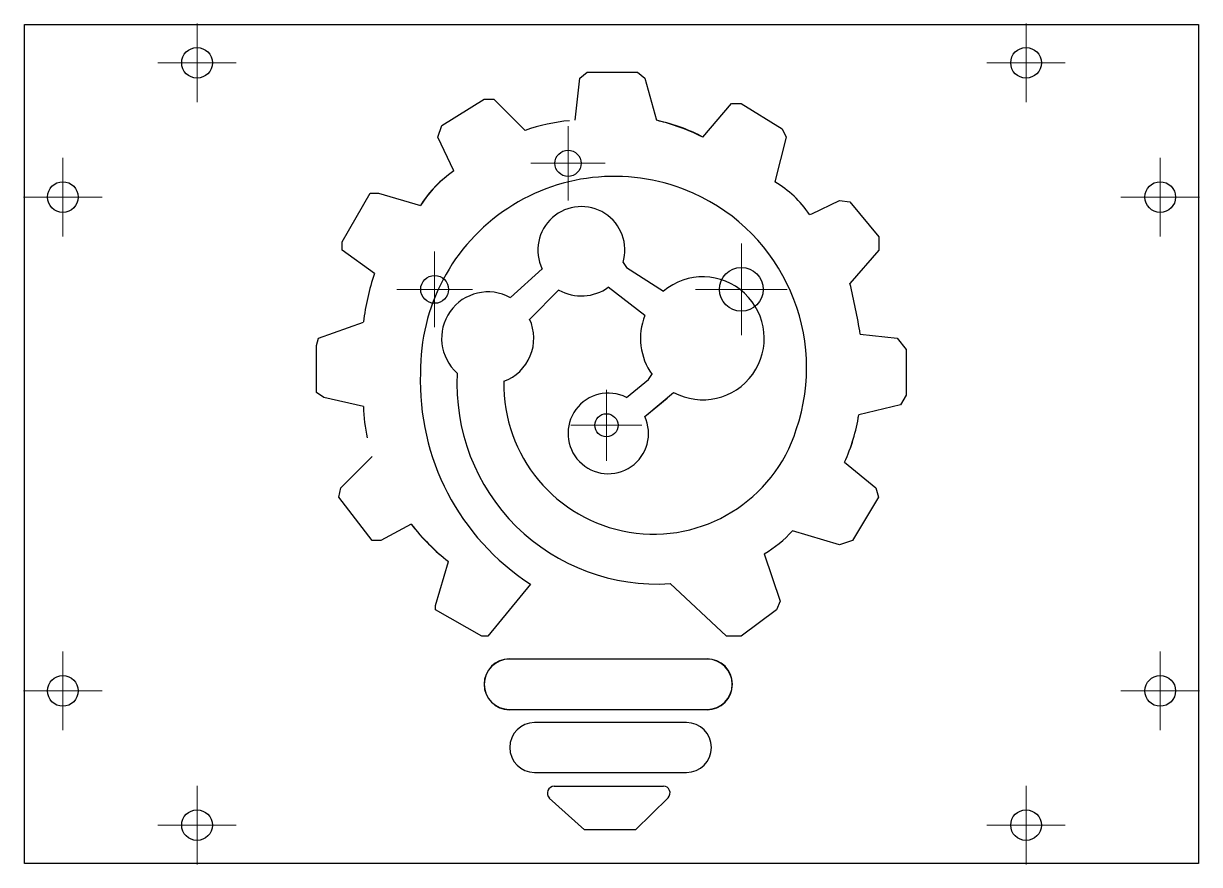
# Model space of a CAD drawing. Header units: millimetres. Extents: x 39 to 940, y 295 to 820.
# Drawn here: x 321.6 to 444.3, y 731.9 to 819.6 of the extents above; entities that cross this region are included whole.
import ezdxf

# ---------------------------------------------------------------- set-up
doc = ezdxf.new("R2010")
doc.units = ezdxf.units.MM

# ---------------------------------------------------------------- blocks, each defined once
blk = doc.blocks.new('SW_CENTERMARKSYMBOL_17')
at = {"color": 0, "linetype": 'Continuous', "lineweight": 18}
for p, q in [((0, 2.5), (0, 4.1)), ((0, 0), (0, 2.5)), ((-2.5, 0), (-4.1, 0)), ((0, 0), (-2.5, 0)), ((0, 0), (0, -2.5)), ((0, 0), (2.5, 0)), ((2.5, 0), (4.1, 0)), ((0, -2.5), (0, -4.1))]:
    blk.add_line(p, q, dxfattribs=at)
blk = doc.blocks.new('SW_CENTERMARKSYMBOL_18')
at = {"color": 0, "linetype": 'Continuous', "lineweight": 18}
for p, q in [((0, 2.5), (0, 4.1)), ((0, 0), (0, 2.5)), ((-2.5, 0), (-4.1, 0)), ((0, 0), (-2.5, 0)), ((0, 0), (0, -2.5)), ((0, 0), (2.5, 0)), ((2.5, 0), (4.1, 0)), ((0, -2.5), (0, -4.1))]:
    blk.add_line(p, q, dxfattribs=at)
blk = doc.blocks.new('SW_CENTERMARKSYMBOL_19')
at = {"color": 0, "linetype": 'Continuous', "lineweight": 18}
for p, q in [((0, 2.5), (0, 4.1)), ((0, 0), (0, 2.5)), ((-2.5, 0), (-4.1, 0)), ((0, 0), (-2.5, 0)), ((0, 0), (0, -2.5)), ((0, 0), (2.5, 0)), ((2.5, 0), (4.1, 0)), ((0, -2.5), (0, -4.1))]:
    blk.add_line(p, q, dxfattribs=at)
blk = doc.blocks.new('SW_CENTERMARKSYMBOL_20')
at = {"color": 0, "linetype": 'Continuous', "lineweight": 18}
for p, q in [((0, 2.5), (0, 4.1)), ((0, 0), (0, 2.5)), ((-2.5, 0), (-4.1, 0)), ((0, 0), (-2.5, 0)), ((0, 0), (0, -2.5)), ((0, 0), (2.5, 0)), ((2.5, 0), (4.1, 0)), ((0, -2.5), (0, -4.1))]:
    blk.add_line(p, q, dxfattribs=at)
blk = doc.blocks.new('SW_CENTERMARKSYMBOL_21')
at = {"color": 0, "linetype": 'Continuous', "lineweight": 18}
for p, q in [((0, 2.5), (0, 4.1)), ((0, 0), (0, 2.5)), ((-2.5, 0), (-4.1, 0)), ((0, 0), (-2.5, 0)), ((0, 0), (0, -2.5)), ((0, 0), (2.5, 0)), ((2.5, 0), (4.1, 0)), ((0, -2.5), (0, -4.1))]:
    blk.add_line(p, q, dxfattribs=at)
blk = doc.blocks.new('SW_CENTERMARKSYMBOL_22')
at = {"color": 0, "linetype": 'Continuous', "lineweight": 18}
for p, q in [((0, 2.5), (0, 4.1)), ((0, 0), (0, 2.5)), ((-2.5, 0), (-4.1, 0)), ((0, 0), (-2.5, 0)), ((0, 0), (0, -2.5)), ((0, 0), (2.5, 0)), ((2.5, 0), (4.1, 0)), ((0, -2.5), (0, -4.1))]:
    blk.add_line(p, q, dxfattribs=at)
blk = doc.blocks.new('SW_CENTERMARKSYMBOL_23')
at = {"color": 0, "linetype": 'Continuous', "lineweight": 18}
for p, q in [((0, 2.5), (0, 4.1)), ((0, 0), (0, 2.5)), ((-2.5, 0), (-4.1, 0)), ((0, 0), (-2.5, 0)), ((0, 0), (0, -2.5)), ((0, 0), (2.5, 0)), ((2.5, 0), (4.1, 0)), ((0, -2.5), (0, -4.1))]:
    blk.add_line(p, q, dxfattribs=at)
blk = doc.blocks.new('SW_CENTERMARKSYMBOL_24')
at = {"color": 0, "linetype": 'Continuous', "lineweight": 18}
for p, q in [((0, 2.5), (0, 4.1)), ((0, 0), (0, 2.5)), ((-2.5, 0), (-4.1, 0)), ((0, 0), (-2.5, 0)), ((0, 0), (0, -2.5)), ((0, 0), (2.5, 0)), ((2.5, 0), (4.1, 0)), ((0, -2.5), (0, -4.1))]:
    blk.add_line(p, q, dxfattribs=at)
blk = doc.blocks.new('SW_CENTERMARKSYMBOL_25')
at = {"color": 0, "linetype": 'Continuous', "lineweight": 18}
for p, q in [((0, 2.5), (0, 3.71)), ((0, 0), (0, 2.5)), ((-2.5, 0), (-3.71, 0)), ((0, 0), (-2.5, 0)), ((0, 0), (0, -2.5)), ((0, 0), (2.5, 0)), ((2.5, 0), (3.71, 0)), ((0, -2.5), (0, -3.71))]:
    blk.add_line(p, q, dxfattribs=at)
blk = doc.blocks.new('SW_CENTERMARKSYMBOL_26')
at = {"color": 0, "linetype": 'Continuous', "lineweight": 18}
for p, q in [((0, 2.5), (0, 4.78)), ((0, 0), (0, 2.5)), ((-2.5, 0), (-4.78, 0)), ((0, 0), (-2.5, 0)), ((0, 0), (0, -2.5)), ((0, 0), (2.5, 0)), ((2.5, 0), (4.78, 0)), ((0, -2.5), (0, -4.78))]:
    blk.add_line(p, q, dxfattribs=at)
blk = doc.blocks.new('SW_CENTERMARKSYMBOL_27')
at = {"color": 0, "linetype": 'Continuous', "lineweight": 18}
for p, q in [((0, 2.5), (0, 3.95)), ((0, 0), (0, 2.5)), ((-2.5, 0), (-3.95, 0)), ((0, 0), (-2.5, 0)), ((0, 0), (0, -2.5)), ((0, 0), (2.5, 0)), ((2.5, 0), (3.95, 0)), ((0, -2.5), (0, -3.95))]:
    blk.add_line(p, q, dxfattribs=at)
blk = doc.blocks.new('SW_CENTERMARKSYMBOL_28')
at = {"color": 0, "linetype": 'Continuous', "lineweight": 18}
for p, q in [((0, 2.5), (0, 3.87)), ((0, 0), (0, 2.5)), ((-2.5, 0), (-3.87, 0)), ((0, 0), (-2.5, 0)), ((0, 0), (0, -2.5)), ((0, 0), (2.5, 0)), ((2.5, 0), (3.87, 0)), ((0, -2.5), (0, -3.87))]:
    blk.add_line(p, q, dxfattribs=at)

msp = doc.modelspace()

# ---------------------------------------------------------------- linework, layer by layer
at = {"color": 7, "linetype": 'Continuous', "lineweight": 25}
for p, q in [((321.74, 819.5), (444.24, 819.5)), ((321.74, 732), (321.74, 819.5)), ((444.24, 819.5), (444.24, 732)), ((379.18, 809.51), (379.68, 813.9)), ((379.68, 813.9), (380.46, 814.54)), ((380.46, 814.54), (385.71, 814.54)), ((385.71, 814.54), (386.46, 813.9)), ((386.46, 813.9), (387.7, 809.51)), ((365.3, 808.98), (369.7, 811.71)), ((369.7, 811.71), (370.7, 811.71)), ((370.7, 811.71), (373.98, 808.45)), ((392.51, 807.76), (395.5, 811.26)), ((395.5, 811.26), (396.51, 811.26)), ((396.51, 811.26), (400.79, 808.61)), ((364.86, 807.76), (365.3, 808.98)), ((400.79, 808.61), (401.2, 807.76)), ((366.55, 804.24), (364.86, 807.76)), ((401.2, 807.76), (400.04, 803.08)), ((354.9, 796.84), (357.81, 801.91)), ((357.81, 801.91), (358.69, 801.91)), ((358.69, 801.91), (363.06, 800.63)), ((403.9, 799.74), (406.78, 801.13)), ((406.78, 801.13), (407.86, 801.01)), ((407.86, 801.01), (410.87, 797.34)), ((403.64, 799.68), (403.9, 799.74)), ((354.9, 795.97), (354.9, 796.84)), ((410.87, 797.34), (410.87, 795.97)), ((358.25, 793.54), (354.9, 795.97)), ((410.87, 795.97), (407.86, 792.49)), ((372.44, 791.01), (375.76, 794)), ((384.19, 794.67), (384.54, 794.15)), ((384.54, 794.15), (388.4, 791.68)), ((377.5, 791.82), (374.45, 788.77)), ((386.46, 789.14), (382.65, 792.11)), ((352.4, 786.77), (357.1, 788.47)), ((352.22, 786.01), (352.4, 786.77)), ((408.95, 787.21), (412.8, 786.77)), ((412.8, 786.77), (413.75, 785.61)), ((352.22, 781.13), (352.22, 786.01)), ((413.75, 785.61), (413.75, 780.83)), ((386.85, 782.48), (387.21, 782.99)), ((384.54, 780.6), (386.85, 782.48)), ((352.96, 780.6), (352.22, 781.13)), ((357.1, 779.66), (352.96, 780.6)), ((386.46, 778.62), (389.46, 781.13)), ((386.46, 778.62), (388.78, 780.52)), ((388.78, 780.52), (389.46, 781.13)), ((413.75, 780.83), (413.15, 779.82)), ((413.15, 779.82), (408.79, 778.78)), ((354.75, 771.18), (358.02, 774.45)), ((407.31, 773.84), (410.58, 771.19)), ((354.53, 770.22), (354.75, 771.18)), ((410.58, 771.19), (410.83, 770.22)), ((358.02, 765.67), (354.53, 770.22)), ((410.83, 770.22), (408.12, 765.67)), ((362.09, 767.39), (358.93, 765.67)), ((358.93, 765.67), (358.02, 765.67)), ((406.78, 765.22), (401.86, 766.7)), ((408.12, 765.67), (406.78, 765.22)), ((364.63, 758.92), (365.98, 763.49)), ((398.91, 764.3), (400.58, 759.36)), ((374.52, 761.14), (370.1, 755.7)), ((394.98, 755.7), (389.12, 761.19)), ((364.63, 758.46), (364.63, 758.92)), ((369.46, 755.7), (364.63, 758.46)), ((400.21, 758.46), (396.51, 755.7)), ((400.58, 759.36), (400.21, 758.46)), ((370.1, 755.7), (369.46, 755.7)), ((396.51, 755.7), (394.98, 755.7)), ((372.34, 753.32), (372.34, 753.35)), ((392.96, 753.32), (372.34, 753.32)), ((392.96, 753.32), (392.96, 753.35)), ((372.34, 748.04), (372.34, 748.06)), ((372.34, 748.06), (392.96, 748.06)), ((392.96, 748.04), (392.96, 748.06)), ((390.81, 746.7), (374.97, 746.7)), ((374.97, 741.5), (390.81, 741.5)), ((377.02, 740.06), (388.4, 740.06)), ((380.17, 735.51), (376.5, 738.81)), ((388.89, 738.86), (385.48, 735.51)), ((385.48, 735.51), (380.17, 735.51)), ((444.24, 732), (321.74, 732))]:
    msp.add_line(p, q, dxfattribs=at)
for centre, radius in [((339.74, 815.5), 1.6), ((426.24, 815.5), 1.6), ((378.45, 805.02), 1.37), ((325.74, 801.5), 1.6), ((440.24, 801.5), 1.6), ((396.54, 791.87), 2.28), ((364.53, 791.87), 1.45), ((382.46, 777.7), 1.21), ((325.74, 750), 1.6), ((440.24, 750), 1.6), ((339.74, 736), 1.6), ((426.24, 736), 1.6)]:
    msp.add_circle(centre, radius, dxfattribs=at)
for centre, radius, start, end in [((380.28, 790.91), 18.63, 95.1191, 109.7538), ((382.33, 787.31), 22.84, 63.5462, 76.3972), ((374.01, 793.55), 13.04, 128.0369, 147.1192), ((383.29, 783.43), 20.23, 66.0103, 180.7446), ((394.87, 794), 10.44, 32.9124, 60.3478), ((383.41, 783.7), 19.93, 341.1463, 66.0103), ((379.85, 795.97), 4.54, 343.2374, 205.7781), ((383.45, 785.14), 26.56, 161.5642, 172.7843), ((392.51, 786.77), 6.41, 241.5885, 129.9219), ((370.1, 786.77), 4.84, 61.1294, 228.551), ((379.85, 795.97), 4.78, 240.5129, 305.9519), ((320.6, 771.87), 89.67, 9.8493, 13.2947), ((392.51, 786.77), 6.5, 158.5826, 215.4763), ((370.1, 786.77), 4.78, 290.2772, 24.7295), ((388.23, 782.27), 25.19, 177.9598, 237.029), ((387.7, 781.98), 20.84, 176.8172, 273.8867), ((387.38, 781.97), 15.62, 178.8761, 342.4504), ((382.65, 776.85), 4.2, 63.212, 25.0168), ((374.76, 780.09), 17.66, 181.4015, 192.1434), ((388.92, 782.05), 20.14, 335.9391, 350.6614), ((379.34, 780.75), 21.82, 217.7516, 232.2484), ((393.03, 774.52), 11.8, 299.9399, 318.4612), ((372.34, 750.69), 2.65, 90, 270), ((372.34, 750.69), 2.63, 90, 270), ((392.96, 750.69), 2.65, 270, 90), ((392.96, 750.69), 2.63, 270, 90), ((374.97, 744.1), 2.6, 90, 270), ((390.81, 744.1), 2.6, 270, 90), ((377.02, 739.33), 0.729, 90, 225.0035), ((388.4, 739.36), 0.702, 314.7999, 90)]:
    msp.add_arc(centre, radius, start, end, dxfattribs=at)
for points in [[(392.51, 807.76), (391.27, 808.45), (389.67, 809.04), (387.7, 809.51)], [(365.97, 803.82), (364.73, 802.85), (363.76, 801.79), (363.06, 800.63)], [(366.55, 804.24), (366.36, 804.11), (366.16, 803.96), (365.97, 803.82)], [(407.31, 773.84), (408.02, 775.4), (408.52, 777.05), (408.79, 778.78)], [(362.09, 767.39), (363.28, 765.84), (364.58, 764.54), (365.98, 763.49)]]:
    msp.add_open_spline(points, degree=3, dxfattribs=at)

# ---------------------------------------------------------------- block references
at = {"color": 7, "linetype": 'Continuous', "lineweight": 18}
for name, p in [('SW_CENTERMARKSYMBOL_24', (339.74, 815.5)), ('SW_CENTERMARKSYMBOL_23', (426.24, 815.5)), ('SW_CENTERMARKSYMBOL_28', (378.45, 805.02)), ('SW_CENTERMARKSYMBOL_17', (325.74, 801.5)), ('SW_CENTERMARKSYMBOL_22', (440.24, 801.5)), ('SW_CENTERMARKSYMBOL_26', (396.54, 791.87)), ('SW_CENTERMARKSYMBOL_27', (364.53, 791.87)), ('SW_CENTERMARKSYMBOL_25', (382.46, 777.7)), ('SW_CENTERMARKSYMBOL_19', (325.74, 750)), ('SW_CENTERMARKSYMBOL_21', (440.24, 750)), ('SW_CENTERMARKSYMBOL_20', (339.74, 736)), ('SW_CENTERMARKSYMBOL_18', (426.24, 736))]:
    msp.add_blockref(name, p, dxfattribs=at)

doc.saveas('drawing.dxf')
